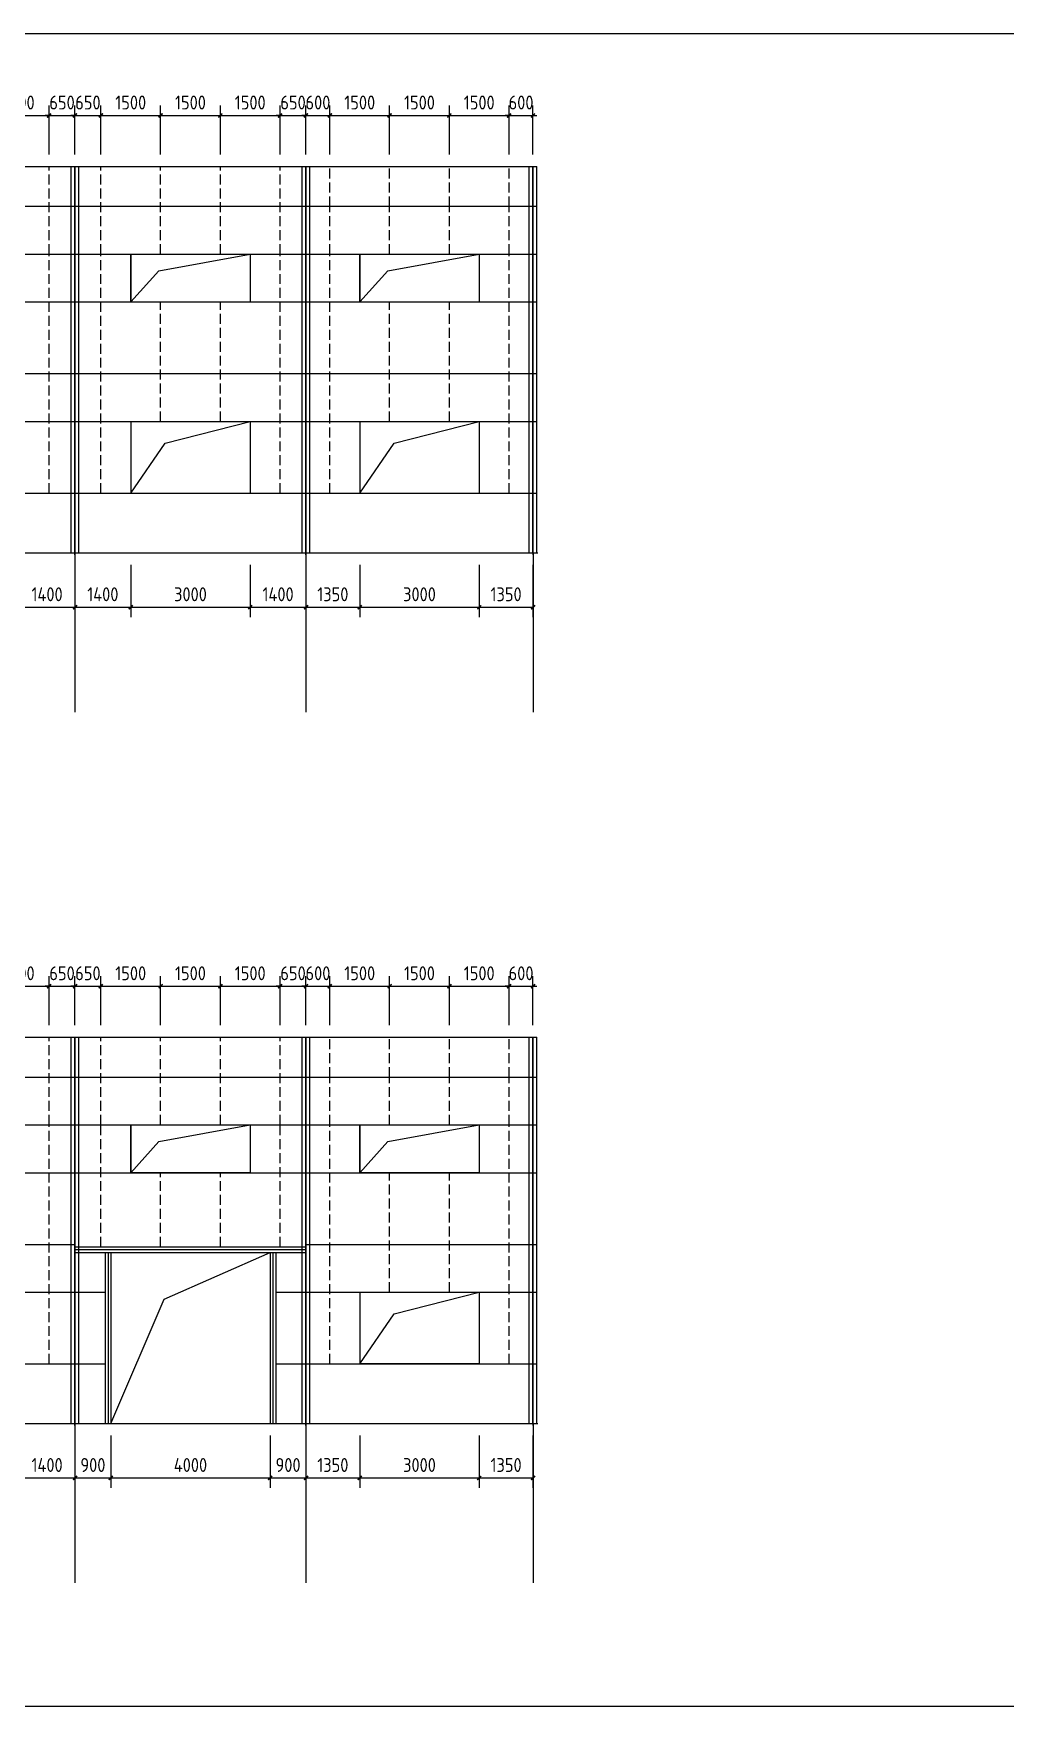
# Model space of a CAD drawing. Extents: x 102162 to 621267, y -39398 to 328893.
# Drawn here: x 388595 to 413003, y 118102 to 160102 of the extents above; entities that cross this region are included whole.
import ezdxf

# ---------------------------------------------------------------- set-up
doc = ezdxf.new("R2010")
doc.units = 0
doc.header["$LTSCALE"] = 1000
doc.header["$MEASUREMENT"] = 0
doc.linetypes.add('DASH', pattern=[0.35, 0.25, -0.1])
doc.layers.add('AXIS', color=3, linetype='Continuous')
doc.layers.add('DOTE', color=1, linetype='Continuous')
doc.styles.get("Standard").update_dxf_attribs({"font": 'gbenor.shx', "bigfont": 'gbcbig.shx'})
doc.dimstyles.get("Standard").update_dxf_attribs({"dimscale": 100, "dimtxt": 3.5, "dimasz": 1, "dimexe": 2.5, "dimexo": 3, "dimgap": 1.5, "dimtad": 1, "dimdec": 0, "dimzin": 0, "dimdsep": 46, "dimtxsty": 'Standard', "dimblk": 'ARCHTICK', "dimcen": 0.09, "dimadec": 0, "dimazin": 0, "dimtfac": 1, "dimtdec": 0, "dimtix": 1, "dimtmove": 2, "dimatfit": 3, "dimfxl": 1, "dimtolj": 1, "dimtzin": 0, "dimarcsym": 0})

# ---------------------------------------------------------------- blocks, each defined once
blk = doc.blocks.new('_ArchTick')
at = {"color": 0, "linetype": 'ByBlock', "const_width": 0.4}
blk.add_lwpolyline([(-0.5, -0.5), (0.5, 0.5)], dxfattribs=at)
blk = doc.blocks.new('*D5281')
at = {"color": 0, "lineweight": -2}
for p, q in [((388238, 146762), (388238, 145448)), ((389638, 146762), (389638, 145448)), ((388238, 145698), (389638, 145698))]:
    blk.add_line(p, q, dxfattribs=at)
at = {"layer": 'Defpoints', "color": 0}
for p in [(388238, 147062), (389638, 147062), (389638, 145698)]:
    blk.add_point(p, dxfattribs=at)
at = {"color": 0, "lineweight": -2, "xscale": 100, "yscale": 100, "zscale": 100, "rotation": 180}
blk.add_blockref('_ArchTick', (388238, 145698), dxfattribs=at)
at = {"color": 0, "lineweight": -2, "xscale": 100, "yscale": 100, "zscale": 100}
blk.add_blockref('_ArchTick', (389638, 145698), dxfattribs=at)
at = {"color": 0, "insert": (388938, 146023), "char_height": 350, "attachment_point": 5}
blk.add_mtext('\\A1;1400', dxfattribs=at)
blk = doc.blocks.new('*D5282')
at = {"color": 0, "lineweight": -2}
for p, q in [((389638, 146762), (389638, 145448)), ((391038, 146762), (391038, 145448)), ((389638, 145698), (391038, 145698))]:
    blk.add_line(p, q, dxfattribs=at)
at = {"layer": 'Defpoints', "color": 0}
for p in [(389638, 147062), (391038, 147062), (391038, 145698)]:
    blk.add_point(p, dxfattribs=at)
at = {"color": 0, "lineweight": -2, "xscale": 100, "yscale": 100, "zscale": 100, "rotation": 180}
blk.add_blockref('_ArchTick', (389638, 145698), dxfattribs=at)
at = {"color": 0, "lineweight": -2, "xscale": 100, "yscale": 100, "zscale": 100}
blk.add_blockref('_ArchTick', (391038, 145698), dxfattribs=at)
at = {"color": 0, "insert": (390338, 146023), "char_height": 350, "attachment_point": 5}
blk.add_mtext('\\A1;1400', dxfattribs=at)
blk = doc.blocks.new('*D5283')
at = {"color": 0, "lineweight": -2}
for p, q in [((391038, 146762), (391038, 145448)), ((394038, 146762), (394038, 145448)), ((391038, 145698), (394038, 145698))]:
    blk.add_line(p, q, dxfattribs=at)
at = {"layer": 'Defpoints', "color": 0}
for p in [(391038, 147062), (394038, 147062), (394038, 145698)]:
    blk.add_point(p, dxfattribs=at)
at = {"color": 0, "lineweight": -2, "xscale": 100, "yscale": 100, "zscale": 100, "rotation": 180}
blk.add_blockref('_ArchTick', (391038, 145698), dxfattribs=at)
at = {"color": 0, "lineweight": -2, "xscale": 100, "yscale": 100, "zscale": 100}
blk.add_blockref('_ArchTick', (394038, 145698), dxfattribs=at)
at = {"color": 0, "insert": (392538, 146023), "char_height": 350, "attachment_point": 5}
blk.add_mtext('\\A1;3000', dxfattribs=at)
blk = doc.blocks.new('*D5284')
at = {"color": 0, "lineweight": -2}
for p, q in [((394038, 146762), (394038, 145448)), ((395438, 146762), (395438, 145448)), ((394038, 145698), (395438, 145698))]:
    blk.add_line(p, q, dxfattribs=at)
at = {"layer": 'Defpoints', "color": 0}
for p in [(394038, 147062), (395438, 147062), (395438, 145698)]:
    blk.add_point(p, dxfattribs=at)
at = {"color": 0, "lineweight": -2, "xscale": 100, "yscale": 100, "zscale": 100, "rotation": 180}
blk.add_blockref('_ArchTick', (394038, 145698), dxfattribs=at)
at = {"color": 0, "lineweight": -2, "xscale": 100, "yscale": 100, "zscale": 100}
blk.add_blockref('_ArchTick', (395438, 145698), dxfattribs=at)
at = {"color": 0, "insert": (394738, 146023), "char_height": 350, "attachment_point": 5}
blk.add_mtext('\\A1;1400', dxfattribs=at)
blk = doc.blocks.new('*D5285')
at = {"color": 0, "lineweight": -2}
for p, q in [((395438, 146762), (395438, 145448)), ((396788, 146762), (396788, 145448)), ((395438, 145698), (396788, 145698))]:
    blk.add_line(p, q, dxfattribs=at)
at = {"layer": 'Defpoints', "color": 0}
for p in [(395438, 147062), (396788, 147062), (396788, 145698)]:
    blk.add_point(p, dxfattribs=at)
at = {"color": 0, "lineweight": -2, "xscale": 100, "yscale": 100, "zscale": 100, "rotation": 180}
blk.add_blockref('_ArchTick', (395438, 145698), dxfattribs=at)
at = {"color": 0, "lineweight": -2, "xscale": 100, "yscale": 100, "zscale": 100}
blk.add_blockref('_ArchTick', (396788, 145698), dxfattribs=at)
at = {"color": 0, "insert": (396113, 146023), "char_height": 350, "attachment_point": 5}
blk.add_mtext('\\A1;1350', dxfattribs=at)
blk = doc.blocks.new('*D5286')
at = {"color": 0, "lineweight": -2}
for p, q in [((396788, 146762), (396788, 145448)), ((399788, 146762), (399788, 145448)), ((396788, 145698), (399788, 145698))]:
    blk.add_line(p, q, dxfattribs=at)
at = {"layer": 'Defpoints', "color": 0}
for p in [(396788, 147062), (399788, 147062), (399788, 145698)]:
    blk.add_point(p, dxfattribs=at)
at = {"color": 0, "lineweight": -2, "xscale": 100, "yscale": 100, "zscale": 100, "rotation": 180}
blk.add_blockref('_ArchTick', (396788, 145698), dxfattribs=at)
at = {"color": 0, "lineweight": -2, "xscale": 100, "yscale": 100, "zscale": 100}
blk.add_blockref('_ArchTick', (399788, 145698), dxfattribs=at)
at = {"color": 0, "insert": (398288, 146023), "char_height": 350, "attachment_point": 5}
blk.add_mtext('\\A1;3000', dxfattribs=at)
blk = doc.blocks.new('*D5287')
at = {"color": 0, "lineweight": -2}
for p, q in [((399788, 146762), (399788, 145448)), ((401138, 146762), (401138, 145448)), ((399788, 145698), (401138, 145698))]:
    blk.add_line(p, q, dxfattribs=at)
at = {"layer": 'Defpoints', "color": 0}
for p in [(399788, 147062), (401138, 147062), (401138, 145698)]:
    blk.add_point(p, dxfattribs=at)
at = {"color": 0, "lineweight": -2, "xscale": 100, "yscale": 100, "zscale": 100, "rotation": 180}
blk.add_blockref('_ArchTick', (399788, 145698), dxfattribs=at)
at = {"color": 0, "lineweight": -2, "xscale": 100, "yscale": 100, "zscale": 100}
blk.add_blockref('_ArchTick', (401138, 145698), dxfattribs=at)
at = {"color": 0, "insert": (400463, 146023), "char_height": 350, "attachment_point": 5}
blk.add_mtext('\\A1;1350', dxfattribs=at)
blk = doc.blocks.new('*D5620')
at = {"color": 0, "lineweight": -2}
for p, q in [((387488, 157062), (387488, 158293)), ((387488, 158043), (388988, 158043)), ((388988, 157062), (388988, 158293))]:
    blk.add_line(p, q, dxfattribs=at)
at = {"layer": 'Defpoints', "color": 0}
for p in [(388988, 158043), (387488, 156762), (388988, 156762)]:
    blk.add_point(p, dxfattribs=at)
at = {"color": 0, "lineweight": -2, "xscale": 100, "yscale": 100, "zscale": 100, "rotation": 180}
blk.add_blockref('_ArchTick', (387488, 158043), dxfattribs=at)
at = {"color": 0, "lineweight": -2, "xscale": 100, "yscale": 100, "zscale": 100}
blk.add_blockref('_ArchTick', (388988, 158043), dxfattribs=at)
at = {"color": 0, "insert": (388238, 158368), "char_height": 350, "attachment_point": 5}
blk.add_mtext('\\A1;1500', dxfattribs=at)
blk = doc.blocks.new('*D5621')
at = {"color": 0, "lineweight": -2}
for p, q in [((388988, 158043), (388888, 158043)), ((388988, 157062), (388988, 158293)), ((388988, 158043), (389638, 158043)), ((389638, 157062), (389638, 158293)), ((389638, 158043), (389738, 158043))]:
    blk.add_line(p, q, dxfattribs=at)
at = {"layer": 'Defpoints', "color": 0}
for p in [(389638, 158043), (388988, 156762), (389638, 156762)]:
    blk.add_point(p, dxfattribs=at)
at = {"color": 0, "lineweight": -2, "xscale": 100, "yscale": 100, "zscale": 100}
blk.add_blockref('_ArchTick', (388988, 158043), dxfattribs=at)
at = {"color": 0, "lineweight": -2, "xscale": 100, "yscale": 100, "zscale": 100, "rotation": 180}
blk.add_blockref('_ArchTick', (389638, 158043), dxfattribs=at)
at = {"color": 0, "insert": (389313, 158368), "char_height": 350, "attachment_point": 5}
blk.add_mtext('\\A1;650', dxfattribs=at)
blk = doc.blocks.new('*D5622')
at = {"color": 0, "lineweight": -2}
for p, q in [((389638, 158043), (389538, 158043)), ((389638, 157062), (389638, 158293)), ((389638, 158043), (390288, 158043)), ((390288, 157062), (390288, 158293)), ((390288, 158043), (390388, 158043))]:
    blk.add_line(p, q, dxfattribs=at)
at = {"layer": 'Defpoints', "color": 0}
for p in [(390288, 158043), (389638, 156762), (390288, 156762)]:
    blk.add_point(p, dxfattribs=at)
at = {"color": 0, "lineweight": -2, "xscale": 100, "yscale": 100, "zscale": 100}
blk.add_blockref('_ArchTick', (389638, 158043), dxfattribs=at)
at = {"color": 0, "lineweight": -2, "xscale": 100, "yscale": 100, "zscale": 100, "rotation": 180}
blk.add_blockref('_ArchTick', (390288, 158043), dxfattribs=at)
at = {"color": 0, "insert": (389963, 158368), "char_height": 350, "attachment_point": 5}
blk.add_mtext('\\A1;650', dxfattribs=at)
blk = doc.blocks.new('*D5623')
at = {"color": 0, "lineweight": -2}
for p, q in [((390288, 157062), (390288, 158293)), ((390288, 158043), (391788, 158043)), ((391788, 157062), (391788, 158293))]:
    blk.add_line(p, q, dxfattribs=at)
at = {"layer": 'Defpoints', "color": 0}
for p in [(391788, 158043), (390288, 156762), (391788, 156762)]:
    blk.add_point(p, dxfattribs=at)
at = {"color": 0, "lineweight": -2, "xscale": 100, "yscale": 100, "zscale": 100, "rotation": 180}
blk.add_blockref('_ArchTick', (390288, 158043), dxfattribs=at)
at = {"color": 0, "lineweight": -2, "xscale": 100, "yscale": 100, "zscale": 100}
blk.add_blockref('_ArchTick', (391788, 158043), dxfattribs=at)
at = {"color": 0, "insert": (391038, 158368), "char_height": 350, "attachment_point": 5}
blk.add_mtext('\\A1;1500', dxfattribs=at)
blk = doc.blocks.new('*D5624')
at = {"color": 0, "lineweight": -2}
for p, q in [((391788, 157062), (391788, 158293)), ((391788, 158043), (393288, 158043)), ((393288, 157062), (393288, 158293))]:
    blk.add_line(p, q, dxfattribs=at)
at = {"layer": 'Defpoints', "color": 0}
for p in [(393288, 158043), (391788, 156762), (393288, 156762)]:
    blk.add_point(p, dxfattribs=at)
at = {"color": 0, "lineweight": -2, "xscale": 100, "yscale": 100, "zscale": 100, "rotation": 180}
blk.add_blockref('_ArchTick', (391788, 158043), dxfattribs=at)
at = {"color": 0, "lineweight": -2, "xscale": 100, "yscale": 100, "zscale": 100}
blk.add_blockref('_ArchTick', (393288, 158043), dxfattribs=at)
at = {"color": 0, "insert": (392538, 158368), "char_height": 350, "attachment_point": 5}
blk.add_mtext('\\A1;1500', dxfattribs=at)
blk = doc.blocks.new('*D5625')
at = {"color": 0, "lineweight": -2}
for p, q in [((393288, 157062), (393288, 158293)), ((393288, 158043), (394788, 158043)), ((394788, 157062), (394788, 158293))]:
    blk.add_line(p, q, dxfattribs=at)
at = {"layer": 'Defpoints', "color": 0}
for p in [(394788, 158043), (393288, 156762), (394788, 156762)]:
    blk.add_point(p, dxfattribs=at)
at = {"color": 0, "lineweight": -2, "xscale": 100, "yscale": 100, "zscale": 100, "rotation": 180}
blk.add_blockref('_ArchTick', (393288, 158043), dxfattribs=at)
at = {"color": 0, "lineweight": -2, "xscale": 100, "yscale": 100, "zscale": 100}
blk.add_blockref('_ArchTick', (394788, 158043), dxfattribs=at)
at = {"color": 0, "insert": (394038, 158368), "char_height": 350, "attachment_point": 5}
blk.add_mtext('\\A1;1500', dxfattribs=at)
blk = doc.blocks.new('*D5626')
at = {"color": 0, "lineweight": -2}
for p, q in [((394788, 158043), (394688, 158043)), ((394788, 157062), (394788, 158293)), ((394788, 158043), (395438, 158043)), ((395438, 157062), (395438, 158293)), ((395438, 158043), (395538, 158043))]:
    blk.add_line(p, q, dxfattribs=at)
at = {"layer": 'Defpoints', "color": 0}
for p in [(395438, 158043), (394788, 156762), (395438, 156762)]:
    blk.add_point(p, dxfattribs=at)
at = {"color": 0, "lineweight": -2, "xscale": 100, "yscale": 100, "zscale": 100}
blk.add_blockref('_ArchTick', (394788, 158043), dxfattribs=at)
at = {"color": 0, "lineweight": -2, "xscale": 100, "yscale": 100, "zscale": 100, "rotation": 180}
blk.add_blockref('_ArchTick', (395438, 158043), dxfattribs=at)
at = {"color": 0, "insert": (395113, 158368), "char_height": 350, "attachment_point": 5}
blk.add_mtext('\\A1;650', dxfattribs=at)
blk = doc.blocks.new('*D5627')
at = {"color": 0, "lineweight": -2}
for p, q in [((395438, 158043), (395338, 158043)), ((395438, 157062), (395438, 158293)), ((395438, 158043), (396038, 158043)), ((396038, 157062), (396038, 158293)), ((396038, 158043), (396138, 158043))]:
    blk.add_line(p, q, dxfattribs=at)
at = {"layer": 'Defpoints', "color": 0}
for p in [(396038, 158043), (395438, 156762), (396038, 156762)]:
    blk.add_point(p, dxfattribs=at)
at = {"color": 0, "lineweight": -2, "xscale": 100, "yscale": 100, "zscale": 100}
blk.add_blockref('_ArchTick', (395438, 158043), dxfattribs=at)
at = {"color": 0, "lineweight": -2, "xscale": 100, "yscale": 100, "zscale": 100, "rotation": 180}
blk.add_blockref('_ArchTick', (396038, 158043), dxfattribs=at)
at = {"color": 0, "insert": (395738, 158368), "char_height": 350, "attachment_point": 5}
blk.add_mtext('\\A1;600', dxfattribs=at)
blk = doc.blocks.new('*D5628')
at = {"color": 0, "lineweight": -2}
for p, q in [((396038, 157062), (396038, 158293)), ((396038, 158043), (397538, 158043)), ((397538, 157062), (397538, 158293))]:
    blk.add_line(p, q, dxfattribs=at)
at = {"layer": 'Defpoints', "color": 0}
for p in [(397538, 158043), (396038, 156762), (397538, 156762)]:
    blk.add_point(p, dxfattribs=at)
at = {"color": 0, "lineweight": -2, "xscale": 100, "yscale": 100, "zscale": 100, "rotation": 180}
blk.add_blockref('_ArchTick', (396038, 158043), dxfattribs=at)
at = {"color": 0, "lineweight": -2, "xscale": 100, "yscale": 100, "zscale": 100}
blk.add_blockref('_ArchTick', (397538, 158043), dxfattribs=at)
at = {"color": 0, "insert": (396788, 158368), "char_height": 350, "attachment_point": 5}
blk.add_mtext('\\A1;1500', dxfattribs=at)
blk = doc.blocks.new('*D5629')
at = {"color": 0, "lineweight": -2}
for p, q in [((397538, 157062), (397538, 158293)), ((397538, 158043), (399038, 158043)), ((399038, 157062), (399038, 158293))]:
    blk.add_line(p, q, dxfattribs=at)
at = {"layer": 'Defpoints', "color": 0}
for p in [(399038, 158043), (397538, 156762), (399038, 156762)]:
    blk.add_point(p, dxfattribs=at)
at = {"color": 0, "lineweight": -2, "xscale": 100, "yscale": 100, "zscale": 100, "rotation": 180}
blk.add_blockref('_ArchTick', (397538, 158043), dxfattribs=at)
at = {"color": 0, "lineweight": -2, "xscale": 100, "yscale": 100, "zscale": 100}
blk.add_blockref('_ArchTick', (399038, 158043), dxfattribs=at)
at = {"color": 0, "insert": (398288, 158368), "char_height": 350, "attachment_point": 5}
blk.add_mtext('\\A1;1500', dxfattribs=at)
blk = doc.blocks.new('*D5630')
at = {"color": 0, "lineweight": -2}
for p, q in [((399038, 157062), (399038, 158293)), ((399038, 158043), (400538, 158043)), ((400538, 157062), (400538, 158293))]:
    blk.add_line(p, q, dxfattribs=at)
at = {"layer": 'Defpoints', "color": 0}
for p in [(400538, 158043), (399038, 156762), (400538, 156762)]:
    blk.add_point(p, dxfattribs=at)
at = {"color": 0, "lineweight": -2, "xscale": 100, "yscale": 100, "zscale": 100, "rotation": 180}
blk.add_blockref('_ArchTick', (399038, 158043), dxfattribs=at)
at = {"color": 0, "lineweight": -2, "xscale": 100, "yscale": 100, "zscale": 100}
blk.add_blockref('_ArchTick', (400538, 158043), dxfattribs=at)
at = {"color": 0, "insert": (399788, 158368), "char_height": 350, "attachment_point": 5}
blk.add_mtext('\\A1;1500', dxfattribs=at)
blk = doc.blocks.new('*D5631')
at = {"color": 0, "lineweight": -2}
for p, q in [((400538, 158043), (400438, 158043)), ((400538, 157062), (400538, 158293)), ((400538, 158043), (401138, 158043)), ((401138, 157062), (401138, 158293)), ((401138, 158043), (401238, 158043))]:
    blk.add_line(p, q, dxfattribs=at)
at = {"layer": 'Defpoints', "color": 0}
for p in [(401138, 158043), (400538, 156762), (401138, 156762)]:
    blk.add_point(p, dxfattribs=at)
at = {"color": 0, "lineweight": -2, "xscale": 100, "yscale": 100, "zscale": 100}
blk.add_blockref('_ArchTick', (400538, 158043), dxfattribs=at)
at = {"color": 0, "lineweight": -2, "xscale": 100, "yscale": 100, "zscale": 100, "rotation": 180}
blk.add_blockref('_ArchTick', (401138, 158043), dxfattribs=at)
at = {"color": 0, "insert": (400838, 158368), "char_height": 350, "attachment_point": 5}
blk.add_mtext('\\A1;600', dxfattribs=at)
blk = doc.blocks.new('*D5161')
at = {"color": 0, "lineweight": -2}
for p, q in [((388238, 124904), (388238, 123590)), ((389638, 124904), (389638, 123590)), ((388238, 123840), (389638, 123840))]:
    blk.add_line(p, q, dxfattribs=at)
at = {"layer": 'Defpoints', "color": 0}
for p in [(388238, 125204), (389638, 125204), (389638, 123840)]:
    blk.add_point(p, dxfattribs=at)
at = {"color": 0, "lineweight": -2, "xscale": 100, "yscale": 100, "zscale": 100, "rotation": 180}
blk.add_blockref('_ArchTick', (388238, 123840), dxfattribs=at)
at = {"color": 0, "lineweight": -2, "xscale": 100, "yscale": 100, "zscale": 100}
blk.add_blockref('_ArchTick', (389638, 123840), dxfattribs=at)
at = {"color": 0, "insert": (388938, 124165), "char_height": 350, "attachment_point": 5}
blk.add_mtext('\\A1;1400', dxfattribs=at)
blk = doc.blocks.new('*D5162')
at = {"color": 0, "lineweight": -2}
for p, q in [((389638, 124904), (389638, 123590)), ((390538, 124904), (390538, 123590)), ((389638, 123840), (390538, 123840))]:
    blk.add_line(p, q, dxfattribs=at)
at = {"layer": 'Defpoints', "color": 0}
for p in [(389638, 125204), (390538, 125204), (390538, 123840)]:
    blk.add_point(p, dxfattribs=at)
at = {"color": 0, "lineweight": -2, "xscale": 100, "yscale": 100, "zscale": 100, "rotation": 180}
blk.add_blockref('_ArchTick', (389638, 123840), dxfattribs=at)
at = {"color": 0, "lineweight": -2, "xscale": 100, "yscale": 100, "zscale": 100}
blk.add_blockref('_ArchTick', (390538, 123840), dxfattribs=at)
at = {"color": 0, "insert": (390088, 124165), "char_height": 350, "attachment_point": 5}
blk.add_mtext('\\A1;900', dxfattribs=at)
blk = doc.blocks.new('*D5163')
at = {"color": 0, "lineweight": -2}
for p, q in [((390538, 124904), (390538, 123590)), ((394538, 124904), (394538, 123590)), ((390538, 123840), (394538, 123840))]:
    blk.add_line(p, q, dxfattribs=at)
at = {"layer": 'Defpoints', "color": 0}
for p in [(390538, 125204), (394538, 125204), (394538, 123840)]:
    blk.add_point(p, dxfattribs=at)
at = {"color": 0, "lineweight": -2, "xscale": 100, "yscale": 100, "zscale": 100, "rotation": 180}
blk.add_blockref('_ArchTick', (390538, 123840), dxfattribs=at)
at = {"color": 0, "lineweight": -2, "xscale": 100, "yscale": 100, "zscale": 100}
blk.add_blockref('_ArchTick', (394538, 123840), dxfattribs=at)
at = {"color": 0, "insert": (392538, 124165), "char_height": 350, "attachment_point": 5}
blk.add_mtext('\\A1;4000', dxfattribs=at)
blk = doc.blocks.new('*D5164')
at = {"color": 0, "lineweight": -2}
for p, q in [((394538, 124904), (394538, 123590)), ((395438, 124904), (395438, 123590)), ((394538, 123840), (395438, 123840))]:
    blk.add_line(p, q, dxfattribs=at)
at = {"layer": 'Defpoints', "color": 0}
for p in [(394538, 125204), (395438, 125204), (395438, 123840)]:
    blk.add_point(p, dxfattribs=at)
at = {"color": 0, "lineweight": -2, "xscale": 100, "yscale": 100, "zscale": 100, "rotation": 180}
blk.add_blockref('_ArchTick', (394538, 123840), dxfattribs=at)
at = {"color": 0, "lineweight": -2, "xscale": 100, "yscale": 100, "zscale": 100}
blk.add_blockref('_ArchTick', (395438, 123840), dxfattribs=at)
at = {"color": 0, "insert": (394988, 124165), "char_height": 350, "attachment_point": 5}
blk.add_mtext('\\A1;900', dxfattribs=at)
blk = doc.blocks.new('*D5165')
at = {"color": 0, "lineweight": -2}
for p, q in [((395438, 124904), (395438, 123590)), ((396788, 124904), (396788, 123590)), ((395438, 123840), (396788, 123840))]:
    blk.add_line(p, q, dxfattribs=at)
at = {"layer": 'Defpoints', "color": 0}
for p in [(395438, 125204), (396788, 125204), (396788, 123840)]:
    blk.add_point(p, dxfattribs=at)
at = {"color": 0, "lineweight": -2, "xscale": 100, "yscale": 100, "zscale": 100, "rotation": 180}
blk.add_blockref('_ArchTick', (395438, 123840), dxfattribs=at)
at = {"color": 0, "lineweight": -2, "xscale": 100, "yscale": 100, "zscale": 100}
blk.add_blockref('_ArchTick', (396788, 123840), dxfattribs=at)
at = {"color": 0, "insert": (396113, 124165), "char_height": 350, "attachment_point": 5}
blk.add_mtext('\\A1;1350', dxfattribs=at)
blk = doc.blocks.new('*D5166')
at = {"color": 0, "lineweight": -2}
for p, q in [((396788, 124904), (396788, 123590)), ((399788, 124904), (399788, 123590)), ((396788, 123840), (399788, 123840))]:
    blk.add_line(p, q, dxfattribs=at)
at = {"layer": 'Defpoints', "color": 0}
for p in [(396788, 125204), (399788, 125204), (399788, 123840)]:
    blk.add_point(p, dxfattribs=at)
at = {"color": 0, "lineweight": -2, "xscale": 100, "yscale": 100, "zscale": 100, "rotation": 180}
blk.add_blockref('_ArchTick', (396788, 123840), dxfattribs=at)
at = {"color": 0, "lineweight": -2, "xscale": 100, "yscale": 100, "zscale": 100}
blk.add_blockref('_ArchTick', (399788, 123840), dxfattribs=at)
at = {"color": 0, "insert": (398288, 124165), "char_height": 350, "attachment_point": 5}
blk.add_mtext('\\A1;3000', dxfattribs=at)
blk = doc.blocks.new('*D5167')
at = {"color": 0, "lineweight": -2}
for p, q in [((399788, 124904), (399788, 123590)), ((401138, 124904), (401138, 123590)), ((399788, 123840), (401138, 123840))]:
    blk.add_line(p, q, dxfattribs=at)
at = {"layer": 'Defpoints', "color": 0}
for p in [(399788, 125204), (401138, 125204), (401138, 123840)]:
    blk.add_point(p, dxfattribs=at)
at = {"color": 0, "lineweight": -2, "xscale": 100, "yscale": 100, "zscale": 100, "rotation": 180}
blk.add_blockref('_ArchTick', (399788, 123840), dxfattribs=at)
at = {"color": 0, "lineweight": -2, "xscale": 100, "yscale": 100, "zscale": 100}
blk.add_blockref('_ArchTick', (401138, 123840), dxfattribs=at)
at = {"color": 0, "insert": (400463, 124165), "char_height": 350, "attachment_point": 5}
blk.add_mtext('\\A1;1350', dxfattribs=at)
blk = doc.blocks.new('*D5658')
at = {"color": 0, "lineweight": -2}
for p, q in [((387488, 135204), (387488, 136434)), ((387488, 136184), (388988, 136184)), ((388988, 135204), (388988, 136434))]:
    blk.add_line(p, q, dxfattribs=at)
at = {"layer": 'Defpoints', "color": 0}
for p in [(388988, 136184), (387488, 134904), (388988, 134904)]:
    blk.add_point(p, dxfattribs=at)
at = {"color": 0, "lineweight": -2, "xscale": 100, "yscale": 100, "zscale": 100, "rotation": 180}
blk.add_blockref('_ArchTick', (387488, 136184), dxfattribs=at)
at = {"color": 0, "lineweight": -2, "xscale": 100, "yscale": 100, "zscale": 100}
blk.add_blockref('_ArchTick', (388988, 136184), dxfattribs=at)
at = {"color": 0, "insert": (388238, 136509), "char_height": 350, "attachment_point": 5}
blk.add_mtext('\\A1;1500', dxfattribs=at)
blk = doc.blocks.new('*D5659')
at = {"color": 0, "lineweight": -2}
for p, q in [((388988, 136184), (388888, 136184)), ((388988, 135204), (388988, 136434)), ((388988, 136184), (389638, 136184)), ((389638, 135204), (389638, 136434)), ((389638, 136184), (389738, 136184))]:
    blk.add_line(p, q, dxfattribs=at)
at = {"layer": 'Defpoints', "color": 0}
for p in [(389638, 136184), (388988, 134904), (389638, 134904)]:
    blk.add_point(p, dxfattribs=at)
at = {"color": 0, "lineweight": -2, "xscale": 100, "yscale": 100, "zscale": 100}
blk.add_blockref('_ArchTick', (388988, 136184), dxfattribs=at)
at = {"color": 0, "lineweight": -2, "xscale": 100, "yscale": 100, "zscale": 100, "rotation": 180}
blk.add_blockref('_ArchTick', (389638, 136184), dxfattribs=at)
at = {"color": 0, "insert": (389313, 136509), "char_height": 350, "attachment_point": 5}
blk.add_mtext('\\A1;650', dxfattribs=at)
blk = doc.blocks.new('*D5660')
at = {"color": 0, "lineweight": -2}
for p, q in [((389638, 136184), (389538, 136184)), ((389638, 135204), (389638, 136434)), ((389638, 136184), (390288, 136184)), ((390288, 135204), (390288, 136434)), ((390288, 136184), (390388, 136184))]:
    blk.add_line(p, q, dxfattribs=at)
at = {"layer": 'Defpoints', "color": 0}
for p in [(390288, 136184), (389638, 134904), (390288, 134904)]:
    blk.add_point(p, dxfattribs=at)
at = {"color": 0, "lineweight": -2, "xscale": 100, "yscale": 100, "zscale": 100}
blk.add_blockref('_ArchTick', (389638, 136184), dxfattribs=at)
at = {"color": 0, "lineweight": -2, "xscale": 100, "yscale": 100, "zscale": 100, "rotation": 180}
blk.add_blockref('_ArchTick', (390288, 136184), dxfattribs=at)
at = {"color": 0, "insert": (389963, 136509), "char_height": 350, "attachment_point": 5}
blk.add_mtext('\\A1;650', dxfattribs=at)
blk = doc.blocks.new('*D5713')
at = {"color": 0, "lineweight": -2}
for p, q in [((390288, 135204), (390288, 136434)), ((390288, 136184), (391788, 136184)), ((391788, 135204), (391788, 136434))]:
    blk.add_line(p, q, dxfattribs=at)
at = {"layer": 'Defpoints', "color": 0}
for p in [(391788, 136184), (390288, 134904), (391788, 134904)]:
    blk.add_point(p, dxfattribs=at)
at = {"color": 0, "lineweight": -2, "xscale": 100, "yscale": 100, "zscale": 100, "rotation": 180}
blk.add_blockref('_ArchTick', (390288, 136184), dxfattribs=at)
at = {"color": 0, "lineweight": -2, "xscale": 100, "yscale": 100, "zscale": 100}
blk.add_blockref('_ArchTick', (391788, 136184), dxfattribs=at)
at = {"color": 0, "insert": (391038, 136509), "char_height": 350, "attachment_point": 5}
blk.add_mtext('\\A1;1500', dxfattribs=at)
blk = doc.blocks.new('*D5714')
at = {"color": 0, "lineweight": -2}
for p, q in [((391788, 135204), (391788, 136434)), ((391788, 136184), (393288, 136184)), ((393288, 135204), (393288, 136434))]:
    blk.add_line(p, q, dxfattribs=at)
at = {"layer": 'Defpoints', "color": 0}
for p in [(393288, 136184), (391788, 134904), (393288, 134904)]:
    blk.add_point(p, dxfattribs=at)
at = {"color": 0, "lineweight": -2, "xscale": 100, "yscale": 100, "zscale": 100, "rotation": 180}
blk.add_blockref('_ArchTick', (391788, 136184), dxfattribs=at)
at = {"color": 0, "lineweight": -2, "xscale": 100, "yscale": 100, "zscale": 100}
blk.add_blockref('_ArchTick', (393288, 136184), dxfattribs=at)
at = {"color": 0, "insert": (392538, 136509), "char_height": 350, "attachment_point": 5}
blk.add_mtext('\\A1;1500', dxfattribs=at)
blk = doc.blocks.new('*D5715')
at = {"color": 0, "lineweight": -2}
for p, q in [((393288, 135204), (393288, 136434)), ((393288, 136184), (394788, 136184)), ((394788, 135204), (394788, 136434))]:
    blk.add_line(p, q, dxfattribs=at)
at = {"layer": 'Defpoints', "color": 0}
for p in [(394788, 136184), (393288, 134904), (394788, 134904)]:
    blk.add_point(p, dxfattribs=at)
at = {"color": 0, "lineweight": -2, "xscale": 100, "yscale": 100, "zscale": 100, "rotation": 180}
blk.add_blockref('_ArchTick', (393288, 136184), dxfattribs=at)
at = {"color": 0, "lineweight": -2, "xscale": 100, "yscale": 100, "zscale": 100}
blk.add_blockref('_ArchTick', (394788, 136184), dxfattribs=at)
at = {"color": 0, "insert": (394038, 136509), "char_height": 350, "attachment_point": 5}
blk.add_mtext('\\A1;1500', dxfattribs=at)
blk = doc.blocks.new('*D5716')
at = {"color": 0, "lineweight": -2}
for p, q in [((394788, 136184), (394688, 136184)), ((394788, 135204), (394788, 136434)), ((394788, 136184), (395438, 136184)), ((395438, 135204), (395438, 136434)), ((395438, 136184), (395538, 136184))]:
    blk.add_line(p, q, dxfattribs=at)
at = {"layer": 'Defpoints', "color": 0}
for p in [(395438, 136184), (394788, 134904), (395438, 134904)]:
    blk.add_point(p, dxfattribs=at)
at = {"color": 0, "lineweight": -2, "xscale": 100, "yscale": 100, "zscale": 100}
blk.add_blockref('_ArchTick', (394788, 136184), dxfattribs=at)
at = {"color": 0, "lineweight": -2, "xscale": 100, "yscale": 100, "zscale": 100, "rotation": 180}
blk.add_blockref('_ArchTick', (395438, 136184), dxfattribs=at)
at = {"color": 0, "insert": (395113, 136509), "char_height": 350, "attachment_point": 5}
blk.add_mtext('\\A1;650', dxfattribs=at)
blk = doc.blocks.new('*D5717')
at = {"color": 0, "lineweight": -2}
for p, q in [((395438, 136184), (395338, 136184)), ((395438, 135204), (395438, 136434)), ((395438, 136184), (396038, 136184)), ((396038, 135204), (396038, 136434)), ((396038, 136184), (396138, 136184))]:
    blk.add_line(p, q, dxfattribs=at)
at = {"layer": 'Defpoints', "color": 0}
for p in [(396038, 136184), (395438, 134904), (396038, 134904)]:
    blk.add_point(p, dxfattribs=at)
at = {"color": 0, "lineweight": -2, "xscale": 100, "yscale": 100, "zscale": 100}
blk.add_blockref('_ArchTick', (395438, 136184), dxfattribs=at)
at = {"color": 0, "lineweight": -2, "xscale": 100, "yscale": 100, "zscale": 100, "rotation": 180}
blk.add_blockref('_ArchTick', (396038, 136184), dxfattribs=at)
at = {"color": 0, "insert": (395738, 136509), "char_height": 350, "attachment_point": 5}
blk.add_mtext('\\A1;600', dxfattribs=at)
blk = doc.blocks.new('*D5718')
at = {"color": 0, "lineweight": -2}
for p, q in [((396038, 135204), (396038, 136434)), ((396038, 136184), (397538, 136184)), ((397538, 135204), (397538, 136434))]:
    blk.add_line(p, q, dxfattribs=at)
at = {"layer": 'Defpoints', "color": 0}
for p in [(397538, 136184), (396038, 134904), (397538, 134904)]:
    blk.add_point(p, dxfattribs=at)
at = {"color": 0, "lineweight": -2, "xscale": 100, "yscale": 100, "zscale": 100, "rotation": 180}
blk.add_blockref('_ArchTick', (396038, 136184), dxfattribs=at)
at = {"color": 0, "lineweight": -2, "xscale": 100, "yscale": 100, "zscale": 100}
blk.add_blockref('_ArchTick', (397538, 136184), dxfattribs=at)
at = {"color": 0, "insert": (396788, 136509), "char_height": 350, "attachment_point": 5}
blk.add_mtext('\\A1;1500', dxfattribs=at)
blk = doc.blocks.new('*D5719')
at = {"color": 0, "lineweight": -2}
for p, q in [((397538, 135204), (397538, 136434)), ((397538, 136184), (399038, 136184)), ((399038, 135204), (399038, 136434))]:
    blk.add_line(p, q, dxfattribs=at)
at = {"layer": 'Defpoints', "color": 0}
for p in [(399038, 136184), (397538, 134904), (399038, 134904)]:
    blk.add_point(p, dxfattribs=at)
at = {"color": 0, "lineweight": -2, "xscale": 100, "yscale": 100, "zscale": 100, "rotation": 180}
blk.add_blockref('_ArchTick', (397538, 136184), dxfattribs=at)
at = {"color": 0, "lineweight": -2, "xscale": 100, "yscale": 100, "zscale": 100}
blk.add_blockref('_ArchTick', (399038, 136184), dxfattribs=at)
at = {"color": 0, "insert": (398288, 136509), "char_height": 350, "attachment_point": 5}
blk.add_mtext('\\A1;1500', dxfattribs=at)
blk = doc.blocks.new('*D5720')
at = {"color": 0, "lineweight": -2}
for p, q in [((399038, 135204), (399038, 136434)), ((399038, 136184), (400538, 136184)), ((400538, 135204), (400538, 136434))]:
    blk.add_line(p, q, dxfattribs=at)
at = {"layer": 'Defpoints', "color": 0}
for p in [(400538, 136184), (399038, 134904), (400538, 134904)]:
    blk.add_point(p, dxfattribs=at)
at = {"color": 0, "lineweight": -2, "xscale": 100, "yscale": 100, "zscale": 100, "rotation": 180}
blk.add_blockref('_ArchTick', (399038, 136184), dxfattribs=at)
at = {"color": 0, "lineweight": -2, "xscale": 100, "yscale": 100, "zscale": 100}
blk.add_blockref('_ArchTick', (400538, 136184), dxfattribs=at)
at = {"color": 0, "insert": (399788, 136509), "char_height": 350, "attachment_point": 5}
blk.add_mtext('\\A1;1500', dxfattribs=at)
blk = doc.blocks.new('*D5721')
at = {"color": 0, "lineweight": -2}
for p, q in [((400538, 136184), (400438, 136184)), ((400538, 135204), (400538, 136434)), ((400538, 136184), (401138, 136184)), ((401138, 135204), (401138, 136434)), ((401138, 136184), (401238, 136184))]:
    blk.add_line(p, q, dxfattribs=at)
at = {"layer": 'Defpoints', "color": 0}
for p in [(401138, 136184), (400538, 134904), (401138, 134904)]:
    blk.add_point(p, dxfattribs=at)
at = {"color": 0, "lineweight": -2, "xscale": 100, "yscale": 100, "zscale": 100}
blk.add_blockref('_ArchTick', (400538, 136184), dxfattribs=at)
at = {"color": 0, "lineweight": -2, "xscale": 100, "yscale": 100, "zscale": 100, "rotation": 180}
blk.add_blockref('_ArchTick', (401138, 136184), dxfattribs=at)
at = {"color": 0, "insert": (400838, 136509), "char_height": 350, "attachment_point": 5}
blk.add_mtext('\\A1;600', dxfattribs=at)

msp = doc.modelspace()

# ---------------------------------------------------------------- linework, layer by layer
for p, q in [((366438.3, 156762.5), (401238.3, 156762.5)), ((366438.3, 155762.5), (401238.3, 155762.5)), ((366438.3, 154562.5), (401238.3, 154562.5)), ((391038.3, 154562.5), (391038.3, 153362.5)), ((391742.6, 154140.9), (394038.3, 154562.5)), ((394038.3, 154562.5), (394038.3, 153362.5)), ((396788.3, 154562.5), (396788.3, 153362.5)), ((397492.6, 154140.9), (399788.3, 154562.5)), ((399788.3, 154562.5), (399788.3, 153362.5)), ((391038.3, 153362.5), (391742.6, 154140.9)), ((396788.3, 153362.5), (397492.6, 154140.9)), ((366438.3, 153362.5), (401238.3, 153362.5)), ((366438.3, 151562.5), (401238.3, 151562.5)), ((366438.3, 150362.5), (401238.3, 150362.5)), ((391038.3, 150362.5), (391038.3, 148562.5)), ((391898.7, 149815.1), (394038.3, 150362.5)), ((394038.3, 150362.5), (394038.3, 148562.5)), ((396788.3, 150362.5), (396788.3, 148562.5)), ((397648.7, 149815.1), (399788.3, 150362.5)), ((399788.3, 150362.5), (399788.3, 148562.5)), ((391038.3, 148562.5), (391898.7, 149815.1)), ((396788.3, 148562.5), (397648.7, 149815.1)), ((366438.3, 148562.5), (401238.3, 148562.5)), ((366418.3, 147062.5), (401258.3, 147062.5)), ((366438.3, 134903.7), (401238.3, 134903.7)), ((366438.3, 133903.7), (401238.3, 133903.7)), ((366438.3, 132703.7), (401238.3, 132703.7)), ((391038.3, 132703.7), (391038.3, 131503.7)), ((391742.6, 132282.2), (394038.3, 132703.7)), ((394038.3, 132703.7), (394038.3, 131503.7)), ((396788.3, 132703.7), (396788.3, 131503.7)), ((397492.6, 132282.2), (399788.3, 132703.7)), ((399788.3, 132703.7), (399788.3, 131503.7)), ((391038.3, 131503.7), (391742.6, 132282.2)), ((396788.3, 131503.7), (397492.6, 132282.2)), ((366438.3, 131503.7), (401238.3, 131503.7)), ((366438.3, 129703.7), (389641.3, 129703.7)), ((389635.3, 129643.7), (395441.3, 129643.7)), ((389635.3, 129573.7), (395441.3, 129573.7)), ((389635.3, 129503.7), (395441.3, 129503.7)), ((390398.3, 129503.7), (390398.3, 125203.7)), ((390468.3, 129503.7), (390468.3, 125203.7)), ((390538.3, 129503.7), (390538.3, 125203.7)), ((391875.6, 128326.6), (394538.3, 129503.7)), ((394538.3, 129503.7), (394538.3, 125203.7)), ((394608.3, 129503.7), (394608.3, 125203.7)), ((394678.3, 129503.7), (394678.3, 125203.7)), ((395435.3, 129703.7), (401238.3, 129703.7)), ((366438.3, 128503.7), (390398.3, 128503.7)), ((390538.3, 125203.7), (391875.6, 128326.6)), ((394678.3, 128503.7), (401238.3, 128503.7)), ((396788.3, 128503.7), (396788.3, 126703.7)), ((397648.7, 127956.3), (399788.3, 128503.7)), ((399788.3, 128503.7), (399788.3, 126703.7)), ((396788.3, 126703.7), (397648.7, 127956.3)), ((366438.3, 126703.7), (390398.3, 126703.7)), ((394678.3, 126703.7), (401238.3, 126703.7)), ((366418.3, 125203.7), (401258.3, 125203.7))]:
    msp.add_line(p, q)
at = {"color": 6}
for p, q in [((391038.3, 153362.5), (391038.3, 154562.5)), ((394038.3, 154562.5), (394038.3, 153362.5)), ((396788.3, 153362.5), (396788.3, 154562.5)), ((399788.3, 154562.5), (399788.3, 153362.5)), ((391038.3, 150362.5), (391038.3, 148562.5)), ((394038.3, 150362.5), (394038.3, 148562.5)), ((396788.3, 150362.5), (396788.3, 148562.5)), ((399788.3, 150362.5), (399788.3, 148562.5)), ((391038.3, 132703.7), (394038.3, 132703.7)), ((391038.3, 131503.7), (391038.3, 132703.7)), ((394038.3, 132703.7), (394038.3, 131503.7)), ((396788.3, 132703.7), (399788.3, 132703.7)), ((396788.3, 131503.7), (396788.3, 132703.7)), ((399788.3, 132703.7), (399788.3, 131503.7)), ((394038.3, 131503.7), (391038.3, 131503.7)), ((399788.3, 131503.7), (396788.3, 131503.7)), ((396788.3, 128503.7), (396788.3, 126703.7)), ((399788.3, 128503.7), (399788.3, 126703.7)), ((399788.3, 126703.7), (396788.3, 126703.7))]:
    msp.add_line(p, q, dxfattribs=at)
msp.add_lwpolyline([(354611.7, 160101.7), (414011.7, 160101.7), (414011.7, 118101.7), (354611.7, 118101.7)], close=True)
at = {"layer": 'AXIS'}
for p, q in [((389638.3, 147062.5), (389638.3, 143062.5)), ((395438.3, 147062.5), (395438.3, 143062.5)), ((401138.3, 147062.5), (401138.3, 143062.5)), ((389638.3, 125203.7), (389638.3, 121203.7)), ((395438.3, 125203.7), (395438.3, 121203.7)), ((401138.3, 125203.7), (401138.3, 121203.7))]:
    msp.add_line(p, q, dxfattribs=at)
at = {"layer": 'DOTE', "color": 4, "linetype": 'DASH'}
for p, q in [((388988.3, 154562.5), (388988.3, 156762.5)), ((390288.3, 154562.5), (390288.3, 156762.5)), ((391788.3, 154562.5), (391788.3, 156762.5)), ((393288.3, 154562.5), (393288.3, 156762.5)), ((394788.3, 154562.5), (394788.3, 156762.5)), ((396038.3, 155762.5), (396038.3, 156762.5)), ((397538.3, 155762.5), (397538.3, 156762.5)), ((399038.3, 155762.5), (399038.3, 156762.5)), ((400538.3, 155762.5), (400538.3, 156762.5)), ((396038.3, 154562.5), (396038.3, 155762.5)), ((397538.3, 154562.5), (397538.3, 155762.5)), ((399038.3, 154562.5), (399038.3, 155762.5)), ((400538.3, 154562.5), (400538.3, 155762.5)), ((388988.3, 148562.5), (388988.3, 154562.5)), ((390288.3, 148562.5), (390288.3, 154562.5)), ((394788.3, 148562.5), (394788.3, 154562.5)), ((396038.3, 148562.5), (396038.3, 154562.5)), ((400538.3, 148562.5), (400538.3, 154562.5)), ((391788.3, 150362.5), (391788.3, 153362.5)), ((393288.3, 150362.5), (393288.3, 153362.5)), ((397538.3, 150362.5), (397538.3, 153362.5)), ((399038.3, 150362.5), (399038.3, 153362.5)), ((388988.3, 132703.7), (388988.3, 134903.7)), ((390288.3, 132703.7), (390288.3, 134903.7)), ((391788.3, 132703.7), (391788.3, 134903.7)), ((393288.3, 132703.7), (393288.3, 134903.7)), ((394788.3, 132703.7), (394788.3, 134903.7)), ((396038.3, 133903.7), (396038.3, 134903.7)), ((397538.3, 133903.7), (397538.3, 134903.7)), ((399038.3, 133903.7), (399038.3, 134903.7)), ((400538.3, 133903.7), (400538.3, 134903.7)), ((396038.3, 132703.7), (396038.3, 133903.7)), ((397538.3, 132703.7), (397538.3, 133903.7)), ((399038.3, 132703.7), (399038.3, 133903.7)), ((400538.3, 132703.7), (400538.3, 133903.7)), ((388988.3, 126703.7), (388988.3, 132703.7)), ((390288.3, 129643.7), (390288.3, 132703.7)), ((394788.3, 129643.7), (394788.3, 132703.7)), ((396038.3, 126703.7), (396038.3, 132703.7)), ((400538.3, 126703.7), (400538.3, 132703.7)), ((391788.3, 129643.7), (391788.3, 131503.7)), ((393288.3, 129643.7), (393288.3, 131503.7)), ((397538.3, 128503.7), (397538.3, 131503.7)), ((399038.3, 128503.7), (399038.3, 131503.7))]:
    msp.add_line(p, q, dxfattribs=at)
at = {"layer": 'DOTE', "color": 0}
for p, q in [((389538.3, 147062.5), (389538.3, 156762.5)), ((389635.3, 147062.5), (389635.3, 156762.5)), ((389641.3, 147062.5), (389641.3, 156762.5)), ((389738.3, 147062.5), (389738.3, 156762.5)), ((395338.3, 147062.5), (395338.3, 156762.5)), ((395435.3, 147062.5), (395435.3, 156762.5)), ((395441.3, 147062.5), (395441.3, 156762.5)), ((395538.3, 147062.5), (395538.3, 156762.5)), ((401038.3, 147062.5), (401038.3, 156762.5)), ((401135.3, 147062.5), (401135.3, 156762.5)), ((401141.3, 147062.5), (401141.3, 156762.5)), ((401238.3, 147062.5), (401238.3, 156762.5)), ((389538.3, 125203.7), (389538.3, 134903.7)), ((389635.3, 125203.7), (389635.3, 134903.7)), ((389641.3, 125203.7), (389641.3, 134903.7)), ((389738.3, 125203.7), (389738.3, 134903.7)), ((395338.3, 125203.7), (395338.3, 134903.7)), ((395435.3, 125203.7), (395435.3, 134903.7)), ((395441.3, 125203.7), (395441.3, 134903.7)), ((395538.3, 125203.7), (395538.3, 134903.7)), ((401038.3, 125203.7), (401038.3, 134903.7)), ((401135.3, 125203.7), (401135.3, 134903.7)), ((401141.3, 125203.7), (401141.3, 134903.7)), ((401238.3, 125203.7), (401238.3, 134903.7))]:
    msp.add_line(p, q, dxfattribs=at)
at = {"layer": 'DOTE'}
for p, q in [((389638.3, 147012.5), (389638.3, 156762.5)), ((389638.3, 147012.5), (389638.3, 156762.5)), ((395438.3, 147012.5), (395438.3, 156762.5)), ((395438.3, 147012.5), (395438.3, 156762.5)), ((401138.3, 147012.5), (401138.3, 156762.5)), ((401138.3, 147012.5), (401138.3, 156762.5)), ((389638.3, 125153.7), (389638.3, 134903.7)), ((389638.3, 125153.7), (389638.3, 134903.7)), ((395438.3, 125153.7), (395438.3, 134903.7)), ((395438.3, 125153.7), (395438.3, 134903.7)), ((401138.3, 125153.7), (401138.3, 134903.7)), ((401138.3, 125153.7), (401138.3, 134903.7))]:
    msp.add_line(p, q, dxfattribs=at)

# ---------------------------------------------------------------- dimensions: what is measured, and where the dimension line sits
for base, p1, p2, picture, middle in [((388988.3, 158042.6), (387488.3, 156762.5), (388988.3, 156762.5), '*D5620', (388238.3, 158367.6)), ((389638.3, 158042.6), (388988.3, 156762.5), (389638.3, 156762.5), '*D5621', (389313.3, 158367.6)), ((390288.3, 158042.6), (389638.3, 156762.5), (390288.3, 156762.5), '*D5622', (389963.3, 158367.6)), ((391788.3, 158042.6), (390288.3, 156762.5), (391788.3, 156762.5), '*D5623', (391038.3, 158367.6)), ((393288.3, 158042.6), (391788.3, 156762.5), (393288.3, 156762.5), '*D5624', (392538.3, 158367.6)), ((394788.3, 158042.6), (393288.3, 156762.5), (394788.3, 156762.5), '*D5625', (394038.3, 158367.6)), ((395438.3, 158042.6), (394788.3, 156762.5), (395438.3, 156762.5), '*D5626', (395113.3, 158367.6)), ((396038.3, 158042.6), (395438.3, 156762.5), (396038.3, 156762.5), '*D5627', (395738.3, 158367.6)), ((397538.3, 158042.6), (396038.3, 156762.5), (397538.3, 156762.5), '*D5628', (396788.3, 158367.6)), ((399038.3, 158042.6), (397538.3, 156762.5), (399038.3, 156762.5), '*D5629', (398288.3, 158367.6)), ((400538.3, 158042.6), (399038.3, 156762.5), (400538.3, 156762.5), '*D5630', (399788.3, 158367.6)), ((401138.3, 158042.6), (400538.3, 156762.5), (401138.3, 156762.5), '*D5631', (400838.3, 158367.6)), ((389638.3, 145698.4), (388238.3, 147062.5), (389638.3, 147062.5), '*D5281', (388938.3, 146023.4)), ((391038.3, 145698.4), (389638.3, 147062.5), (391038.3, 147062.5), '*D5282', (390338.3, 146023.4)), ((394038.3, 145698.4), (391038.3, 147062.5), (394038.3, 147062.5), '*D5283', (392538.3, 146023.4)), ((395438.3, 145698.4), (394038.3, 147062.5), (395438.3, 147062.5), '*D5284', (394738.3, 146023.4)), ((396788.3, 145698.4), (395438.3, 147062.5), (396788.3, 147062.5), '*D5285', (396113.3, 146023.4)), ((399788.3, 145698.4), (396788.3, 147062.5), (399788.3, 147062.5), '*D5286', (398288.3, 146023.4)), ((401138.3, 145698.4), (399788.3, 147062.5), (401138.3, 147062.5), '*D5287', (400463.3, 146023.4)), ((388988.3, 136183.9), (387488.3, 134903.7), (388988.3, 134903.7), '*D5658', (388238.3, 136508.9)), ((389638.3, 136183.9), (388988.3, 134903.7), (389638.3, 134903.7), '*D5659', (389313.3, 136508.9)), ((390288.3, 136183.9), (389638.3, 134903.7), (390288.3, 134903.7), '*D5660', (389963.3, 136508.9)), ((391788.3, 136183.9), (390288.3, 134903.7), (391788.3, 134903.7), '*D5713', (391038.3, 136508.9)), ((393288.3, 136183.9), (391788.3, 134903.7), (393288.3, 134903.7), '*D5714', (392538.3, 136508.9)), ((394788.3, 136183.9), (393288.3, 134903.7), (394788.3, 134903.7), '*D5715', (394038.3, 136508.9)), ((395438.3, 136183.9), (394788.3, 134903.7), (395438.3, 134903.7), '*D5716', (395113.3, 136508.9)), ((396038.3, 136183.9), (395438.3, 134903.7), (396038.3, 134903.7), '*D5717', (395738.3, 136508.9)), ((397538.3, 136183.9), (396038.3, 134903.7), (397538.3, 134903.7), '*D5718', (396788.3, 136508.9)), ((399038.3, 136183.9), (397538.3, 134903.7), (399038.3, 134903.7), '*D5719', (398288.3, 136508.9)), ((400538.3, 136183.9), (399038.3, 134903.7), (400538.3, 134903.7), '*D5720', (399788.3, 136508.9)), ((401138.3, 136183.9), (400538.3, 134903.7), (401138.3, 134903.7), '*D5721', (400838.3, 136508.9)), ((389638.3, 123839.7), (388238.3, 125203.7), (389638.3, 125203.7), '*D5161', (388938.3, 124164.7)), ((390538.3, 123839.7), (389638.3, 125203.7), (390538.3, 125203.7), '*D5162', (390088.3, 124164.7)), ((394538.3, 123839.7), (390538.3, 125203.7), (394538.3, 125203.7), '*D5163', (392538.3, 124164.7)), ((395438.3, 123839.7), (394538.3, 125203.7), (395438.3, 125203.7), '*D5164', (394988.3, 124164.7)), ((396788.3, 123839.7), (395438.3, 125203.7), (396788.3, 125203.7), '*D5165', (396113.3, 124164.7)), ((399788.3, 123839.7), (396788.3, 125203.7), (399788.3, 125203.7), '*D5166', (398288.3, 124164.7)), ((401138.3, 123839.7), (399788.3, 125203.7), (401138.3, 125203.7), '*D5167', (400463.3, 124164.7))]:
    dim = msp.add_linear_dim(base=base, p1=p1, p2=p2, dimstyle='Standard')
    dim.commit()
    dim.dimension.update_dxf_attribs({"geometry": picture, "text_midpoint": middle})

doc.saveas('drawing.dxf')
